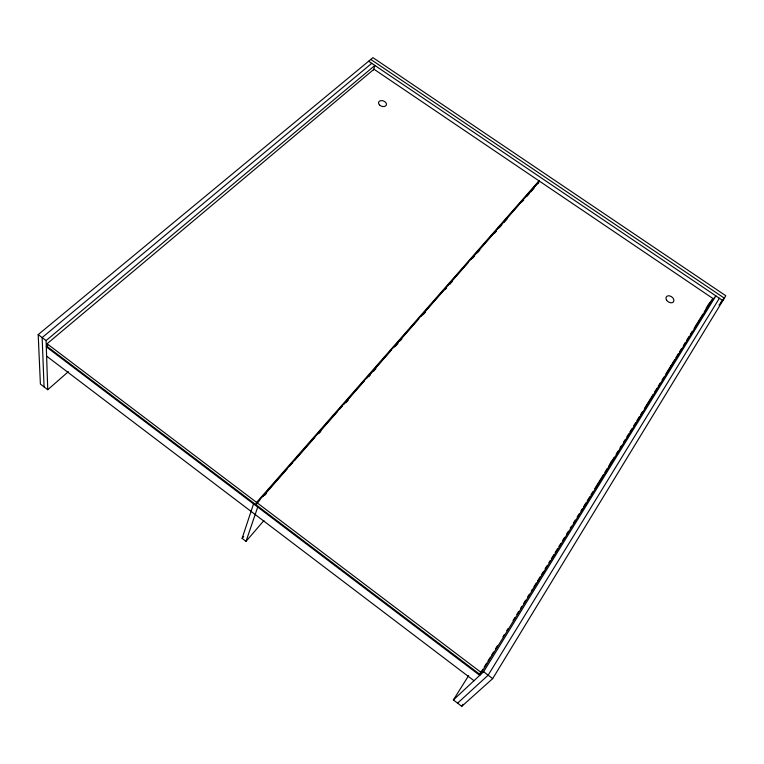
<?xml version="1.0" encoding="UTF-8"?>
<svg xmlns="http://www.w3.org/2000/svg" width="764" height="764" viewBox="0 0 764 764"><rect width="100%" height="100%" fill="white"/><g stroke="black" fill="none" stroke-linecap="round" stroke-linejoin="round"><path stroke-width="1.15" d="M373.5 69.982L374.895 65.456L46.088 340.582L47.75 389.716L68.368 371.676M263.924 520.561L246.027 541.361L242.112 538.362L253.524 503.896M255.835 504.622L256.58 502.406L538.992 180.848L373.988 69.228L47.072 343.743L47.167 346.503L255.835 504.622L259.77 500.134M257.067 502.769L256.312 504.985L479.735 674.287L481.435 672.692L713.06 298.59L539.374 181.097L257.067 502.769L481.435 672.692M246.027 541.361L257.707 507.076M538.992 180.848L537.589 183.475L525.002 197.828M537.971 183.723L539.374 181.097M468.599 675.663L453.396 699.939L461.762 706.337L492.684 678.623L725.8 295.744L372.947 57.663L38.2 334.603L40.396 384.101L47.75 389.716M719.373 298.247L488.139 675.185L457.579 703.138M479.735 674.287L482.877 669.216M484.137 667.182L486.649 663.123M487.909 661.099L490.421 657.04M491.682 655.006L493.563 651.959M495.454 648.923L497.335 645.876M502.999 636.746L504.25 634.712M506.771 630.653L508.022 628.629M513.055 620.511L514.936 617.465M516.827 614.428L518.708 611.381M520.599 608.335L521.85 606.31M523.741 603.264L525.622 600.217M527.513 597.181L529.395 594.134M531.286 591.088L532.546 589.063M533.797 587.029L536.309 582.97M537.569 580.946L540.081 576.887M541.342 574.853L543.233 571.816M545.114 568.769L547.005 565.723M548.886 562.686L550.147 560.652M551.398 558.627L553.919 554.568M555.17 552.534L557.691 548.476M558.942 546.451L560.833 543.405M562.715 540.358L564.606 537.321M566.487 534.275L568.378 531.228M570.259 528.182L571.52 526.157M573.401 523.111L575.292 520.074M577.173 517.027L579.064 513.981M580.946 510.935L582.206 508.91M583.467 506.876L585.978 502.817M587.239 500.792L589.751 496.734M591.011 494.709L592.893 491.663M594.784 488.616L603.579 474.415M604.84 472.381L607.351 468.322M608.612 466.298L610.493 463.251M612.384 460.205L614.266 457.168M616.156 454.122L618.038 451.075M619.929 448.038L621.18 446.004M623.701 441.945L624.952 439.921M626.843 436.874L628.724 433.828M629.985 431.803L631.876 428.757M633.757 425.71L635.638 422.673M636.899 420.639L639.411 416.581M640.671 414.556L642.562 411.509M644.444 408.463L653.249 394.262M654.5 392.238L657.021 388.179M658.272 386.145L660.163 383.098M662.044 380.061L663.935 377.015M665.816 373.968L670.849 365.851M672.11 363.826L674.622 359.768M675.882 357.733L678.394 353.675M679.654 351.65L681.536 348.604M683.427 345.567L685.308 342.52M686.569 340.486L689.08 336.427M690.341 334.403L692.222 331.356M694.113 328.319L702.909 314.109M704.169 312.084L711.083 300.921M542.278 574.356L544.627 570.565M670.601 367.112L672.282 364.399L670.735 366.166M711.427 301.178L706.213 307.978M461.762 706.337L463.022 704.312M453.396 699.939L483.602 671.747L715.897 295.897L707.569 305.724M711.742 300.147L713.06 298.59M720.5 302.611L724.329 298.161L370.798 59.439M719.019 305.037L722.849 300.596L368.64 61.235M242.112 538.362L243.678 536.557M262.921 496.552L287.321 468.743M289.68 466.05L292.832 462.459M294.398 460.663L314.863 437.342M317.222 434.649L337.688 411.328M339.264 409.533L342.406 405.942M343.981 404.156L364.447 380.825M366.806 378.132L391.206 350.323M393.565 347.639L418.748 318.932M421.117 316.239L446.3 287.531M447.866 285.736L468.332 262.415M470.691 259.722L495.884 231.014M497.45 229.219L523.426 199.614M264.965 495.11L266.541 493.324M319.257 433.198L320.832 431.402M346.006 402.685L348.365 399.992M368.821 376.662L370.387 374.866M373.539 371.275L375.898 368.582M395.571 346.149L397.929 343.456M400.288 340.763L401.864 338.968M423.103 314.739L425.462 312.046M445.135 289.613L446.701 287.818M449.853 284.227L452.212 281.534M472.668 258.203L474.243 256.408M477.385 252.827L479.744 250.134M494.7 233.077L496.266 231.282M499.417 227.701L501.776 225.008M504.135 222.314L507.286 218.724M522.232 201.667L523.808 199.881M526.95 196.291L529.309 193.598M530.885 191.802L534.036 188.211M610.598 462.392L613.759 458.906L610.207 463.824M479.983 673.285L482.456 670.973L479.744 675.357L46.298 346.837L47.798 345.576M371.762 63.345L42.144 337.592L44.073 386.909M38.2 334.603L46.088 340.582M483.602 671.747L492.684 678.623M47.072 343.743L256.58 502.406M46.614 356.139L474.005 680.705M379.46 104.897A4.116 2.808 20.1 0 0 386.25 105.251A4.116 2.808 20.1 0 0 381.79 100.6A4.116 2.808 20.1 0 0 379.46 104.897M666.437 299.832A4.345 3.027 35.1 0 0 673.294 302.028A4.345 3.027 35.1 0 0 670.066 296.002A4.345 3.027 35.1 0 0 666.437 299.832"/></g></svg>
